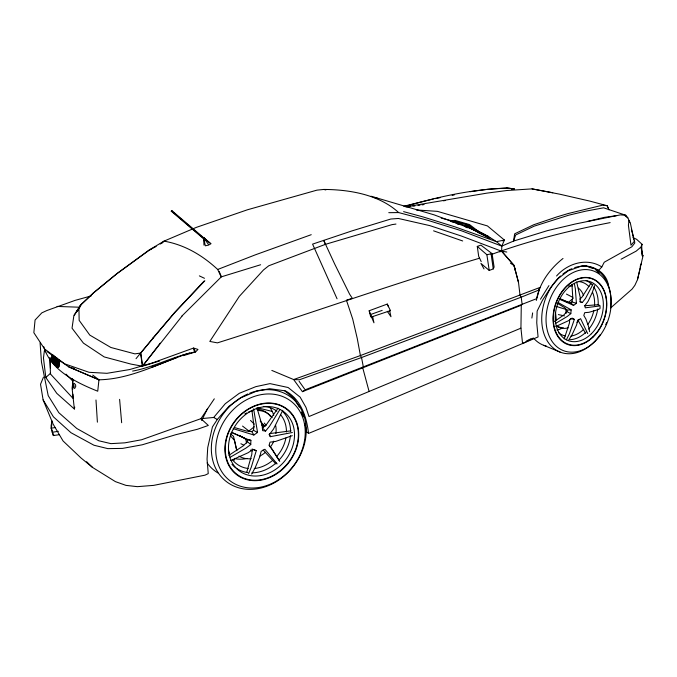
<?xml version="1.0" encoding="UTF-8"?>
<svg xmlns="http://www.w3.org/2000/svg" width="677" height="677" viewBox="0 0 677 677"><rect width="100%" height="100%" fill="white"/><g stroke="black" fill="none" stroke-linecap="round" stroke-linejoin="round"><path stroke-width="1.02" d="M533.205 338.102L522.568 343.603L520.935 328.159L521.282 305.217L522.111 304.303L535.837 298.972M554.438 321.457L563.924 314.923L566.835 311.598L566.861 310.058L564.736 307.73L558 303.668M515.578 271.375L514.029 265.545L501.665 251.235L501.775 246.098L504.424 240.081L487.432 225.923L437.435 211.359L416.372 209.955M230.163 457.28L245.827 448.191L250.761 444.569L250.879 440.304L246.293 438.916L231.61 432.298M252.03 450.087L251.836 454.259L246.724 472.402M52.594 361.078L52.857 355.958L51.824 355.713L51.537 361.416L53.136 362.407L51.537 361.416L52.594 361.078L53.178 361.679L52.18 362.093L53.822 361.078L54.287 359.487L53.415 359.648L52.908 361.416L53.932 361.662L54.625 357.295L53.534 357.456L53.415 359.648L54.507 359.707M53.805 363.777L55.049 361.323L55.159 359.123L56.259 358.962L55.565 363.346L54.761 364.091L53.805 363.777L53.144 363.092L52.924 359.14L53.441 357.363L54.16 356.677L55.125 356.999L54.473 357.608L53.441 357.363M54.761 364.091L53.144 363.092L54.211 362.754L54.008 359.199L52.924 359.14M54.549 360.807L54.778 364.793L56.403 365.792L54.778 364.793L55.844 364.446L56.436 365.064L55.438 365.478L57.096 364.454L57.359 359.267L55.802 358.345L54.549 360.807L55.421 360.646M55.666 365.03L55.379 361.459M57.528 358.683L56.462 359.022L56.69 363.016L56.166 364.801L57.206 365.047L57.909 360.646L56.8 357.938L55.802 358.345L56.758 358.666L56.106 359.275L55.92 361.163L55.049 361.323L56.132 361.383M56.115 364.742L56.75 360.748L58.484 359.648L59.61 362.381L58.907 366.799L58.087 367.543L57.122 367.23L56.115 364.742L57.215 364.581L57.79 360.993L58.45 360.384L57.486 360.062L59.051 360.993M569.67 319.316L569.475 322.929L564.178 338.94M234.817 427.636L246.69 431.105L251.734 431.554L253.528 430.352L253.926 425.757L251.996 410.998M600.118 306.842L599.949 308.712L595.692 310.371L588.897 312.325L584.716 312.664L583.811 315.448L585.943 319.146L588.558 326.526L589.616 331.679M555.817 323.276L567.182 316.514L570.804 313.654L571.168 309.871L557.958 302.416M92.757 375.092L98.96 379.805L97.733 391.221C76.493 382.64 50.589 370.37 43.734 346.599M116.452 273.948L149.084 250.058L163.986 241.139L196.372 227.37L247.367 209.802L316.938 190.144L323.809 189.442A326.179 137.973 -32.9 0 1 398.626 212.57L427.145 220.118L461.155 230.679L501.775 246.098L513.521 241.08L515.654 234.995L534.077 226.186L568.748 215.201L585.977 211.106L603.605 207.805L625.793 215.261L627.867 217.867L629.026 220.431L628.408 225.221L630.998 245.243L634.298 241.342L630.143 222.124M73.15 380.169L72.084 388.183L74.36 409.001L56.775 393.345L45.816 377.487L43.455 357.981L44.411 350.576L45.943 351.879M531.868 318.055L532.63 312.918M51.782 424.369L51.384 428.211L53.195 434.541M74.36 409.001L74.741 407.114M560.124 298.938L567.275 302.069L570.576 302.881L571.93 301.917L572.776 297.762L571.947 284.289M610.637 307.942L632.098 289.087L634.891 285.296L637.472 279.686L643.15 255.322L642.397 256.041L641.263 247.909L642.397 256.041M555.546 321.355L556.181 318.562L555.512 312.393M637.472 279.686L640.4 267.44M563.002 258.479C550.342 268.464 540.305 281.962 536.819 297.863M536.294 300.436L539.823 287.497L360.409 355.56L293.649 379.552L271.824 370.421M230.781 460.546L248.087 452.744L253.037 449.401L256.278 450.662L251.294 467.147L248.577 473.722M555.842 326.483L568.502 320.695L572.124 318.072L574.358 319.392L569.365 333.879L566.353 339.837M57.096 362.373L58.484 359.648M234.191 460.233L234.826 458.38M625.353 216.53L625.793 215.261L620.344 214.888L575.382 223.985L547.397 230.645L513.521 241.08L514.672 233.81L533.628 224.781L556.722 216.953L568.24 213.509L602.581 205.182L607.184 205.732L609.012 209.862M594.711 285.592L592.273 292.498L588.118 301.257L584.886 305.665L585.258 307.832L600.203 305.902M262.515 427.813L263.615 424.995L260.188 420.984M640.163 266.45L641.305 263.59M43.463 377.131L40.527 384.248L43.108 399.879L53.094 424.081L63.071 440.981L81.071 458.033L92.546 467.426L115.428 481.635L125.973 485.375L137.363 486.661L153.662 485.375L204.979 475.169L208.245 473.621L207.052 459.201L207.721 447.607L212.434 426.925L217.292 419.486L228.978 406.259L240.91 397.788L256.338 391.264L269.548 388.7L285.44 390.866C300.986 399.295 306.605 416.956 308.568 433.415L374.483 406.259L538.08 336.951L536.751 322.802L537.14 311.09L542.522 300.19L550.824 287.336L558.203 278.535L568.24 270.808L582.127 265.841C594.931 265.435 608.158 273.77 608.581 287.539M282.766 410.279L273.483 429.108L269.573 434.287L270.318 436.682L292.371 432.501M483.996 268.904L480.915 263.395L489.217 270.445L493.254 268.921L494.1 267.051L492.069 253.638L480.898 245.15L477.277 246.403L478.698 256.38L481.203 261.567M593.154 283.993L585.453 298.506L582.237 302.568L580.155 302.001L580.231 297.389L576.643 281.945M632.893 237.593L636.592 239.303L642.16 244.363L640.891 247.08L636.245 251.082L621.071 259.24M642.16 244.363L641.711 245.311L642.008 253.714M201.644 420.527L207.644 408.434M599.23 273.33L595.455 269.564L598.874 270.191L601.811 266.924L604.256 262.211L631.844 246.783L634.772 243.043L634.527 240.919M539.823 287.497L538.367 290.255L521.205 297.169L361.535 357.541L299.361 379.78L293.649 379.552L302.416 391.661L521.282 305.217M171.239 211.173L172.17 210.894L205.038 238.905L204.141 239.193L171.239 211.173L172.17 210.894M251.658 474.078L255.221 467.646L259.714 456.916L261.161 451.331L264.902 449.274L277.13 463.889M279.948 409.5L269.497 426.282L265.587 431.063L262.634 430.623L262.117 425.511L256.938 407.698M77.127 311.318L81.088 304.65L93.511 292.896L116.622 273.914L149.812 249.762L156.159 246.479M182.257 315.804L142.382 366.206L130.991 364.099L104.216 356.931L83.423 343.121L72.033 328.193L73.911 315.355L80.91 304.709L93.528 292.887M591.021 283.13L582.017 297.085L579.901 299.107M74.352 315.33L80.91 304.709L78.93 307.832L79.15 320.339L89.787 335.098L110.867 347.479L134.875 353.868L140.579 353.064L174.691 312.63L204.852 280.769M540.466 299.234L548.929 285.609M568.536 340.345L572.141 334.565L576.525 325.104L577.794 320.289L580.595 318.689L587.712 333.609M214.304 398.829L200.934 418.665L141.611 439.762L124.873 442.834L110.943 443.638L98.757 440.761L76.797 428.499L58.831 412.708L48.211 395.664L41.483 362.17L40.095 342.943M278.019 408.197L266.721 424.149L262.515 428.101L265.587 431.063M52.527 421.128L51.943 421.424L51.13 425.545L51.147 428.169L53.297 435.582L53.83 434.888M160.221 343.171L142.619 366.071L140.782 352.996L153.171 337.891M136.035 358.683L140.579 353.064L142.382 366.206M43.108 399.879L53.407 416.82L71.009 432.738L93.976 445.238L107.838 448.631L122.52 448.402L142.212 444.797L175.588 434.752L197.523 429.243L208.321 425.444L200.934 418.665L213.678 417.472L225.272 403.712L239.303 393.295L255.881 386.635L269.996 383.614L288.131 387.515L300.139 397.128L305.945 407.326L309 416.533L520.935 328.159M152.977 337.958L174.505 312.672L204.056 281.116M231.263 432.4L243.712 437.689L247.283 439.948L247.401 441.675L243.305 445.821L228.851 455.342M182.028 315.922L221.404 276.783L219.128 271.375M76.856 311.369L78.354 309.939M53.5 355.349L52.544 355.036L51.824 355.713L52.747 355.383M58.129 366.807L58.789 366.206L57.122 367.23L58.129 366.807L57.215 364.581M73.328 386.973L73.581 384.028L74.292 383.394L75.612 384.925L75.722 386.499L74.648 388.505L73.328 386.973L74.47 385.949M45.816 377.487L50.665 373.162M161.854 242.975L163.986 241.139A703.048 249.187 -82.1 0 1 217.689 269.471L221.184 276.893L260.637 264.749M573.03 298.481L568.545 302.264L561.098 299.175M556.553 275.988C567.698 263.294 586.798 257.378 601.811 266.924M93.333 292.955L116.622 273.897M254.239 426.798L248.916 431.029L242.544 426.07M559.388 299.158L573.631 305.378L576.415 303.321L575.332 288.707L574.375 283.781M233.218 428.651L253.875 435.023L257.548 432.451L253.621 408.874M209.599 244.583L211.029 243.661L203.616 237.652L203.98 245.133M160.229 244.067L162.861 242.374M302.416 391.661L305.962 389.495L522.111 304.303L521.205 297.169L520.046 295.375L518.514 282.461L513.987 265.232L501.665 251.235L461.35 236.011L429.929 225.653L398.414 218.476L390.798 219.026L351.905 230.916L312.579 244.126L337.061 298.794M52.154 422.44L52.645 422.194M526.621 340.912L530.98 338.762M151.343 367.476L177.552 357.244M47.407 351.845L68.521 366.765L98.96 379.805C131.042 379.188 159.924 362.872 189.755 352.929M502.596 240.86L504.424 240.081L496.427 241.63L455.274 226.947L423.243 216.987L403.602 211.63M395.969 224.062L392.059 224.62L325.468 244.329L268.744 265.782L263.48 269.962L239.286 296.424L209.802 341.436L217.41 342.875C305.039 315.347 391.501 284.213 479.621 258.182M91.175 295.934L75.096 300.376L46.789 310.565L41.796 312.884L35.069 320.035L33.85 332.703L44.572 348.977L64.738 363.871L89.102 372.308L106.966 373.315L129.654 369.557L152.274 362.99L193.563 348.046L197.98 349.434L195.568 351.93L183.357 355.645M292.286 435.658L275.657 441.429L270.03 442.14L269.048 445.339L272.23 449.333L279.728 461.435M217.689 269.471L255.39 254.823L311.234 234.691M182.418 355.383L185.337 354.266M57.672 360.409L56.75 360.748L57.79 360.993M55.446 362.754L54.524 363.1L55.565 363.346M369.193 310.751L387.269 304.075L390.434 310.625L371.445 316.98L370.7 316.878L369.193 310.751L371.445 316.98M382.192 310.379L370.48 314.551L373.949 322.802L372.688 316.633M491.646 254.391C530.159 240.31 569.966 230.476 610.172 222.615M57.528 366.189L56.453 366.536L58.087 367.543M59.229 360.401L58.154 360.748L58.391 364.759L57.858 366.553L58.907 366.799M450.67 221.438L458.769 223.495L460.495 222.97L460.978 223.892L459.26 224.425L457.22 223.909M488.32 238.558L489.835 238.092L488.709 236.569L466.351 225.035L464.896 225.475L465.505 226.871L467.325 227.802M143.397 365.902L159.569 361.019M477.277 246.403L486.873 254.713L492.069 253.638M404.499 206.561C437.393 197.066 471.302 189.272 505.601 188.274L507.513 188.519M194.384 351.752L193.563 348.046L195.568 351.93C174.124 355.831 154.28 367.103 132.624 371.089M403.754 206.24L433.263 199.03M499.871 251.692L501.665 251.235L506.802 252.022M499.643 251.742L501.665 251.235M477.124 231.382L478.741 232.617L478.199 231.204L477.023 231.5L468.315 224.933L452.067 220.524M149.812 249.762L151.487 249.356M587.365 221.438L604.375 217.359L616.273 215.709M435.226 198.632L440.135 197.659M452.16 195.365L454.174 194.993M57.562 362.855L56.69 363.016L57.782 363.084M417.988 205.529L420.011 205.199M422.042 204.877L424.073 204.547M290.992 430.843L269.59 433.61M443.418 200.807L445.398 200.502M52.087 432.273L58.332 431.334M53.297 435.582L59.517 434.651M59.61 362.381L58.501 362.542L59.364 362.601L59.263 364.598L58.391 364.759L59.483 364.827M51.147 428.169L55.311 427.551M52.298 359.495L51.207 359.656L52.053 359.724L52.18 357.329L51.317 357.481L52.391 357.549M52.814 361.323L53.906 361.163M57.909 360.646L56.8 360.807L57.663 360.875M470.117 191.735L487.584 189.255L506.616 187.927L514.207 188.908M405.557 206.849L486.755 193.157L506.76 190.516L532.02 188.883L559.583 194.155L589.549 201.035L607.184 205.732L608.031 207.704M152.164 366.452L154.212 366.172M406.674 206.866L410.804 206.417M412.868 206.189L414.925 205.969M261.652 425.139L263.615 424.995L265.282 426.256M566.861 310.058L571.168 309.871M388.767 212.68L398.626 212.57M511.533 188.883L514.275 188.925L506.616 187.927M584.403 305.767L598.46 304.701L599.619 305.505M57.046 306.427L79.911 307.24M56.225 362.533L57.317 362.601M55.294 363.067L54.439 363.007L55.539 362.847L55.844 364.446M54.388 357.524L53.534 357.456L52.544 355.036M56.013 359.191L55.159 359.123L54.16 356.677M247.283 439.948L250.879 440.304M511.347 189.027L513.259 189.272M585.046 265.943L586.993 266.205M532.02 188.883L552.77 192.725M570.643 318.613L574.358 319.392M558.356 314.577L564.457 315.897M257.878 407.884L272.002 411.371M323.809 189.442L325.84 189.949M441.218 218.096L460.495 222.97M459.708 223.918L468.552 226.194L470.997 228.031M53.195 355.696L54.084 355.941M454.716 220.304L469.559 224.595L478.199 231.204M371.064 196.237L434.194 214.88L475.288 230.273M375.93 197.955L374.009 197.379L378.062 198.589L376.133 198.014M557.069 306.681L565.752 309.347L566.175 313.341M571.93 301.917L576.415 303.321M433.568 230.832L462.696 240.978M252.081 449.037L256.278 450.662M587.932 266.577L592.637 268.439M543.597 345.27L560.234 352.15M68.521 366.765L98.96 379.805M471.344 228.826L488.709 236.569L487.195 237.035L464.896 225.475M171.603 210.987L204.259 238.896M250.651 450.044L252.479 450.907M477.708 232.16L489.835 238.092M240.894 443.723L243.712 445.127M566.429 294.08L572.852 297.381M566.835 311.598L570.804 313.654M253.528 430.352L257.548 432.451M213.678 417.472L217.292 419.486M579.994 301.299L582.237 302.568M239.446 435.404L245.734 439.221L246.597 443.105M510.492 263.268L514.029 265.545L518.514 282.461M389.918 310.286L390.434 310.625M626.276 216.767L627.841 217.876M230.265 433.847L233.506 436.259L236.595 449.934M72.828 367.755L75.265 369.625M570.576 302.881L573.631 305.378M284.348 390.544L294.063 398.44L299.336 407.148M308.568 433.415L306.647 431.841L304.963 423.836M496.427 241.63L501.775 246.098M247.401 441.675L250.761 444.569M203.616 237.652L208.888 245.049L205.326 245.802L203.616 237.652L209.675 243.001M263.074 449.977L275.937 463.94M86.597 461.697L92.546 467.426M250.498 420.409L254.256 424.107M71.864 378.46L73.328 379.966M66.016 374.127L72.591 380.914L72.786 389.123M230.451 435.819L234.538 440.465L236.857 450.738M577.87 320.17L585.571 333.245M264.318 423.083L266.239 425.452M299.065 381.219L304.684 389.148M387.329 311.318L390.967 316.718L389.673 310.87M278.907 459.903L269.319 445.254M251.734 431.554L253.875 435.023M269.031 434.397L270.318 436.682M458.769 223.495L459.26 224.425M325.468 244.329L323.716 240.386L334.802 264.284L349.611 294.19L352.353 298.337L346.412 300.173L352.717 319.079L357.261 338.542L360.409 355.56L361.535 357.541L363.337 366.909L362.728 367.789L369.024 391.204M301.409 411.988L303.482 416.829M387.269 304.075L388.403 306.74M629.026 220.431L629.551 222.411M631.387 229.351L634.019 239.269M228.386 449.756L229.401 453.844M486.873 254.713L489.217 270.445M491.096 253.917L493.254 268.921M119.609 399.354L121.657 422.719M95.982 399.989L97.395 422.169M49.903 358.158L50.411 368.161M49.963 357.532L50.436 373.992L73.006 398.347L72.904 394.251M574.688 267.618A45.147 32.818 -69.3 0 1 610.519 307.392M606.567 322.717A45.147 32.818 -69.3 0 1 605.746 324.664M600.076 334.793A45.147 32.818 -69.3 0 1 548.057 342.164A45.147 32.818 -69.3 0 1 560.573 276.013M562.926 274.033A45.147 32.818 -69.3 0 1 571.811 268.701M546.508 346.184A44.276 32.572 -69.4 0 1 533.628 338.195M578.302 288.097A21.918 16.036 -69.3 0 1 583.591 295.646M578.903 319.933A21.918 16.036 -69.3 0 1 576.931 322.277M568.198 327.837A21.918 16.036 -69.3 0 1 557.594 326.348M568.688 286.1A21.918 16.036 -69.3 0 1 572.437 285.897M561.292 327.516A21.867 16.02 -69.3 0 1 556.274 326.043M578.293 281.539A28.214 20.564 -69.3 0 1 588.99 286.659M592.697 292.642A28.214 20.564 -69.3 0 1 594.567 305.344M593.881 310.379A28.214 20.564 -69.3 0 1 587.822 324.478M583.777 329.259A28.214 20.564 -69.3 0 1 571.049 336.071M565.405 335.978A28.214 20.564 -69.3 0 1 558.745 332.839M563.188 327.609A27.723 20.428 -69.4 0 1 556.926 330.029M586.172 280.506A31.269 22.764 -69.3 0 1 592.003 284.772M593.763 287.006A31.269 22.764 -69.3 0 1 598.18 304.811M597.757 308.966A31.269 22.764 -69.3 0 1 588.804 329.107M586.037 332.102A31.269 22.764 -69.3 0 1 570.017 339.71M249.762 393.159A53.111 43.777 -52.5 0 1 303.846 446.143A53.111 43.777 -52.5 0 1 223.791 479.392A53.111 43.777 -52.5 0 1 247.926 393.921M217.884 472.944A51.917 43.184 -52.1 0 1 207.12 462.941M275.649 425.469A25.743 21.317 -52.3 0 1 275.911 433.602M273.796 441.133A25.743 21.317 -52.3 0 1 270.335 447.108M265.604 452.202A25.743 21.317 -52.3 0 1 259.892 456.036M251.201 458.667A25.743 21.317 -52.3 0 1 238.981 456.112M244.905 413.909A25.743 21.317 -52.3 0 1 246.648 412.978M248.4 412.2A25.743 21.317 -52.3 0 1 252.419 410.964M257.455 410.431A25.743 21.317 -52.3 0 1 272.171 417.658M256.752 409.221A25.667 21.275 -52.2 0 1 270.47 416.406M269.835 407.393A32.496 27.055 -52 0 1 273.745 415.356M247.207 458.405A32.496 27.055 -52 0 1 235.241 458.701M280.396 414.459A33.165 27.385 -52.4 0 1 286.473 431.994M285.889 438.036A33.165 27.385 -52.4 0 1 276.419 456.772M271.959 460.969A33.165 27.385 -52.4 0 1 254.256 468.552M248.18 468.509A33.165 27.385 -52.4 0 1 232.499 459.776M229.909 455.638A33.165 27.385 -52.4 0 1 228.403 451.864M263.328 406.445A33.165 27.385 -52.4 0 1 276.935 411.201M282.461 411.21A36.761 30.33 -52.4 0 1 290.611 431.469M290.425 435.683A36.761 30.33 -52.4 0 1 279.059 460.055M276.098 462.941A36.761 30.33 -52.4 0 1 251.929 472.851M247.909 472.605A36.761 30.33 -52.4 0 1 236.256 468.154M235.494 467.595A36.761 30.33 -52.4 0 1 231.949 464.337M478.224 231.373A390.849 153.408 -18.5 0 1 483.996 234.225M489.505 237.272A390.849 153.408 -18.5 0 1 495.547 241.088M204.462 278.289A458.964 47.085 16 0 1 199.36 275.877M594.795 341.606A42.592 30.905 -69.3 0 0 595.049 271.604A42.592 30.905 -69.3 0 0 546.034 319.409A42.592 30.905 -69.3 0 0 594.795 341.606M593.247 336.486A34.815 25.235 -69.3 0 0 593.289 279.322A34.815 25.235 -69.3 0 0 553.337 318.571A34.815 25.235 -69.3 0 0 593.247 336.486M591.343 333.778A31.447 22.815 -69.3 0 0 591.3 282.148A31.447 22.815 -69.3 0 0 555.233 317.674A31.447 22.815 -69.3 0 0 591.343 333.778M593.331 336.808A35.162 25.489 -69.3 0 0 593.382 279.059A35.162 25.489 -69.3 0 0 553.016 318.706A35.162 25.489 -69.3 0 0 593.331 336.808M273.398 482.718A50.123 41.263 -52.5 0 0 291.118 401.317A50.123 41.263 -52.5 0 0 216.919 438.924A50.123 41.263 -52.5 0 0 273.398 482.718M272.518 475.804A40.975 33.706 -52.6 0 0 286.752 409.263A40.975 33.706 -52.6 0 0 226.203 440.27A40.975 33.706 -52.6 0 0 272.518 475.804M261.068 475.516A37.007 30.457 -52.6 0 0 290.306 418.995A37.007 30.457 -52.6 0 0 233.108 429.421A37.007 30.457 -52.6 0 0 261.068 475.516M272.603 476.21A41.39 34.045 -52.6 0 0 286.989 408.993A41.39 34.045 -52.6 0 0 225.822 440.312A41.39 34.045 -52.6 0 0 272.603 476.21"/></g></svg>
